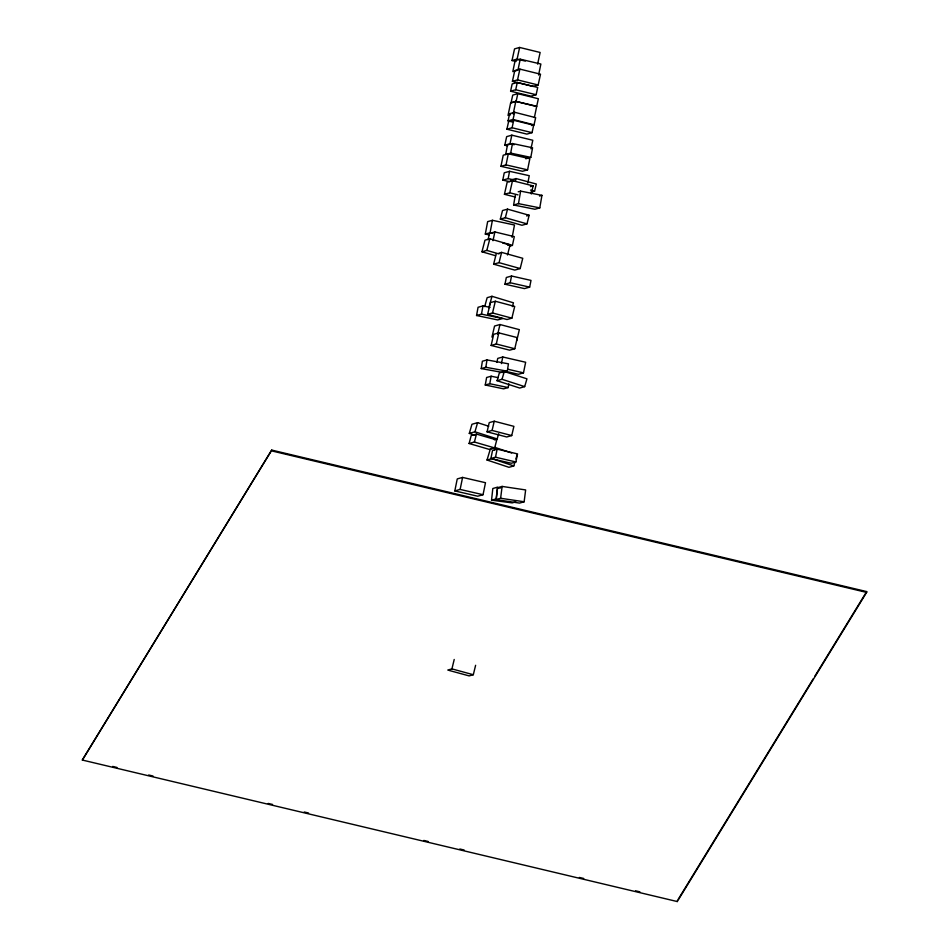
<?xml version="1.0" encoding="UTF-8"?>
<svg xmlns="http://www.w3.org/2000/svg" width="949" height="949" viewBox="0 0 949 949"><rect width="100%" height="100%" fill="white"/><g stroke="black" fill="none" stroke-linecap="round" stroke-linejoin="round"><path stroke-width="1.42" d="M82.326 760.042L271.734 450.087L866.674 591.595L866.603 592.401L677.266 901.55L82.326 760.042L271.734 450.087M677.266 901.55L677.337 900.743M491.546 500.206L492.804 488.521L497.62 487.122L496.363 498.806L491.546 500.206L512.187 502.887L515.793 501.843M496.019 499.577L497.513 487.739L502.116 486.422L525.639 489.933L524.145 501.772L519.53 503.1L496.019 499.577L500.621 498.261L524.145 501.772M500.621 498.261L502.116 486.422M481.226 368.592L482.377 361.237L486.991 359.932L508.439 363.811L507.288 371.178L502.673 372.471L481.226 368.592L485.841 367.287L507.288 371.178M485.841 367.287L486.991 359.932M518.201 191.805L520.633 191.117L541.95 195.352L539.779 207.878L534.928 209.243L513.611 205.008L515.295 195.269M513.611 205.008L518.462 203.644L520.633 191.117M476.552 315.507L481.475 314.131L502.626 318.556L497.703 319.932L476.552 315.507L478.059 307.286L482.982 305.91L490.04 307.381M481.475 314.131L482.982 305.91M508.854 383.811L508.166 387.572L503.634 388.841L485.247 385.009L486.623 377.488L491.155 376.219L498.225 377.69M485.247 385.009L489.779 383.728L491.155 376.219M512.46 143.536L507.466 144.936L505.687 154.521L510.681 153.121L512.46 143.536L532.579 147.783L530.799 157.368L525.793 158.768M489.447 234.961L485.307 234.083L487.644 221.639L492.401 220.298L514.477 225.008L512.14 237.452M485.307 234.083L490.075 232.742L492.401 220.298M509.838 181.686L502.804 180.12L504.239 172.801L509.577 171.306L529.269 175.695L527.834 183.015M502.804 180.12L508.142 178.626L509.577 171.306M504.987 284.214L506.327 277.488L511.547 276.017L531.001 280.406L529.661 287.132L524.441 288.603L504.987 284.214L510.206 282.755L529.661 287.132M510.206 282.755L511.547 276.017M500.953 166.312L503.219 155.209L508.296 153.785L529.839 158.744L527.585 169.847L522.496 171.271L500.953 166.312L506.042 164.889L527.585 169.847M506.042 164.889L508.296 153.785M496.908 362.376L497.727 358.402L502.768 356.99L525.651 362.257L523.492 372.85L518.439 374.274L505.58 371.308M501.428 363.609L502.768 356.99M454.808 490.918L457.252 478.913L462.59 477.418L485.497 482.709L483.041 494.714L477.703 496.208L454.808 490.918L460.135 489.423L483.041 494.714M460.135 489.423L462.59 477.418M513.184 113.999L515.793 101.365L536.719 106.264L534.394 117.498M490.882 458.497L492.543 450.443L497.157 449.15L517.549 453.907L515.888 461.961L511.274 463.254L490.882 458.497L495.497 457.204L515.888 461.961M495.497 457.204L497.157 449.15M520.218 59.182L517.94 70.155L512.816 71.59L515.105 60.617L520.218 59.182L540.871 64.034L538.581 75.007M510.598 91.199L512.163 83.915L517.288 82.48L537.703 87.438L536.138 94.722L531.013 96.157L510.598 91.199L515.71 89.764L536.138 94.722M515.71 89.764L517.288 82.48M507.608 145.873L504.809 145.197L506.659 136.632L511.843 135.173L532.804 140.25L530.954 148.827M488.106 239.717L489.459 233.454L494.88 231.936L514.299 236.633L512.413 245.4L509.708 246.159M504.809 145.197L510.004 143.738L511.843 135.173M492.994 240.702L494.88 231.936M516.102 61.519L512.009 60.522L514.536 48.885L519.637 47.45L540.135 52.468L537.609 64.105M512.009 60.522L517.11 59.087L519.637 47.45M512.424 81.341L514.785 70.534L519.898 69.111L540.527 74.188L538.166 84.995L533.053 86.43L512.424 81.341L517.537 79.906L538.166 84.995M517.537 79.906L519.898 69.111M506.92 129.194L508.557 121.733L513.717 120.286L533.67 125.197L532.045 132.658L526.873 134.106L506.92 129.194L512.092 127.747L532.045 132.658M516.102 101.46L517.822 93.666L538.356 98.743L536.648 106.537L516.102 101.46L511.013 102.883L512.733 95.09L517.822 93.666M512.092 127.747L513.717 120.286M515.426 197.072L504.441 194.296L507.181 182.161L512.507 180.666L533.113 185.885L531.286 193.976M504.441 194.296L509.767 192.801L512.507 180.666M512.223 121.947L508.035 120.867L509.66 113.702L514.678 112.29L535.663 117.664L534.026 124.829L531.511 125.529M508.035 120.867L513.041 119.467L514.678 112.29M491.143 345.448L493.682 334.321L498.83 332.874L517.324 337.607L514.797 348.734L509.637 350.181L491.143 345.448L496.291 344.012L514.797 348.734M496.291 344.012L498.83 332.874M487.074 431.842L489.221 422.625L494.239 421.214L513.895 426.35L511.736 435.567L506.73 436.979L487.074 431.842L492.092 430.431L511.736 435.567M492.092 430.431L494.239 421.214M491.938 337.12L494.559 326.041L499.981 324.522L519.352 329.647L516.731 340.727M497.691 334.214L499.981 324.522M515.366 181.437L516.054 178.566L536.304 184.023L534.584 191.188L530.586 192.303M487.632 314.344L490.431 302.624L495.331 301.248L514.702 306.432L511.891 318.152L507.003 319.528L487.632 314.344L492.531 312.968L511.891 318.152M492.531 312.968L495.331 301.248M447.75 670.065L451.926 668.891L454.215 659.472M449.174 670.457L469.138 675.89L473.314 674.727L475.615 665.296M498.913 253.146L501.618 252.387L522.757 258.294L520.182 268.555L514.773 270.085L493.634 264.178L496.208 253.905M493.634 264.178L499.044 262.648L501.618 252.387M500.337 219.136L502.519 210.536L507.525 209.136L529.162 215.269L526.98 223.869L521.974 225.269L500.337 219.136L505.331 217.724L526.98 223.869M505.331 217.724L507.525 209.136M495.508 255.696L481.962 251.782L484.975 240.18L489.838 238.804L510.147 244.676L507.478 254.996M481.962 251.782L486.825 250.406L489.838 238.804M469.103 443.503L471.19 435.579L476.469 434.084L496.742 440.004L494.666 447.94L489.376 449.423L469.103 443.503L474.393 442.02L494.666 447.94M474.393 442.02L476.469 434.084M484.702 306.586L487.145 297.666L491.973 296.302L513.445 302.814L512.401 306.634M488.842 307.761L491.973 296.302M474.844 435.2L469.292 433.408L471.95 424.274L477.608 422.661L488.711 426.231M469.292 433.408L474.951 431.795L477.608 422.661M494.334 439.755L497.157 438.936L498.676 433.717M497.074 380.727L499.352 372.933L504.299 371.51L526.956 378.829L524.678 386.623L519.732 388.046L497.074 380.727L502.021 379.303L524.678 386.623M502.021 379.303L504.299 371.51M515.046 461.76L513.8 465.935L508.972 467.311L487.027 460.016L490.384 448.889L495.212 447.501L511.665 452.981M494.37 450.289L495.212 447.501M515.888 458.972L517.146 454.808M678.108 899.486L813.352 678.665M814.894 676.139L866.674 591.595M487.027 460.016L491.855 458.628L513.8 465.935M526.659 215.969L529.162 215.269M507.715 245.364L510.147 244.676M515.793 101.365L510.645 102.812L508.023 115.446L510.598 114.722M516.054 178.566L510.716 180.073L513.421 180.796M530.444 186.633L533.113 185.885M539.518 196.04L541.95 195.352M497.513 487.739L500.277 488.154M518.462 203.644L539.779 207.878M489.779 383.728L508.166 387.572M510.681 153.121L530.799 157.368M490.075 232.742L492.828 233.335M508.142 178.626L513.765 179.883M507.762 369.232L523.492 372.85M271.663 450.894L866.603 592.401M112.658 766.424L116.976 767.456M148.661 774.989L152.991 776.021M268.223 803.435L272.553 804.455M304.238 812L308.567 813.032M423.8 840.434L428.129 841.466M459.814 848.999L464.144 850.031M579.376 877.445L583.706 878.466M635.557 890.803L639.887 891.835M510.004 143.738L514.192 144.758M502.709 243.051L512.413 245.4M517.11 59.087L525.307 61.092M509.767 192.801L518.012 194.889M513.041 119.467L534.026 124.829M530.527 190.097L534.584 191.188M451.926 668.891L473.314 674.727M499.044 262.648L520.182 268.555M486.825 250.406L499.008 253.929M474.951 431.795L497.157 438.936"/></g></svg>
